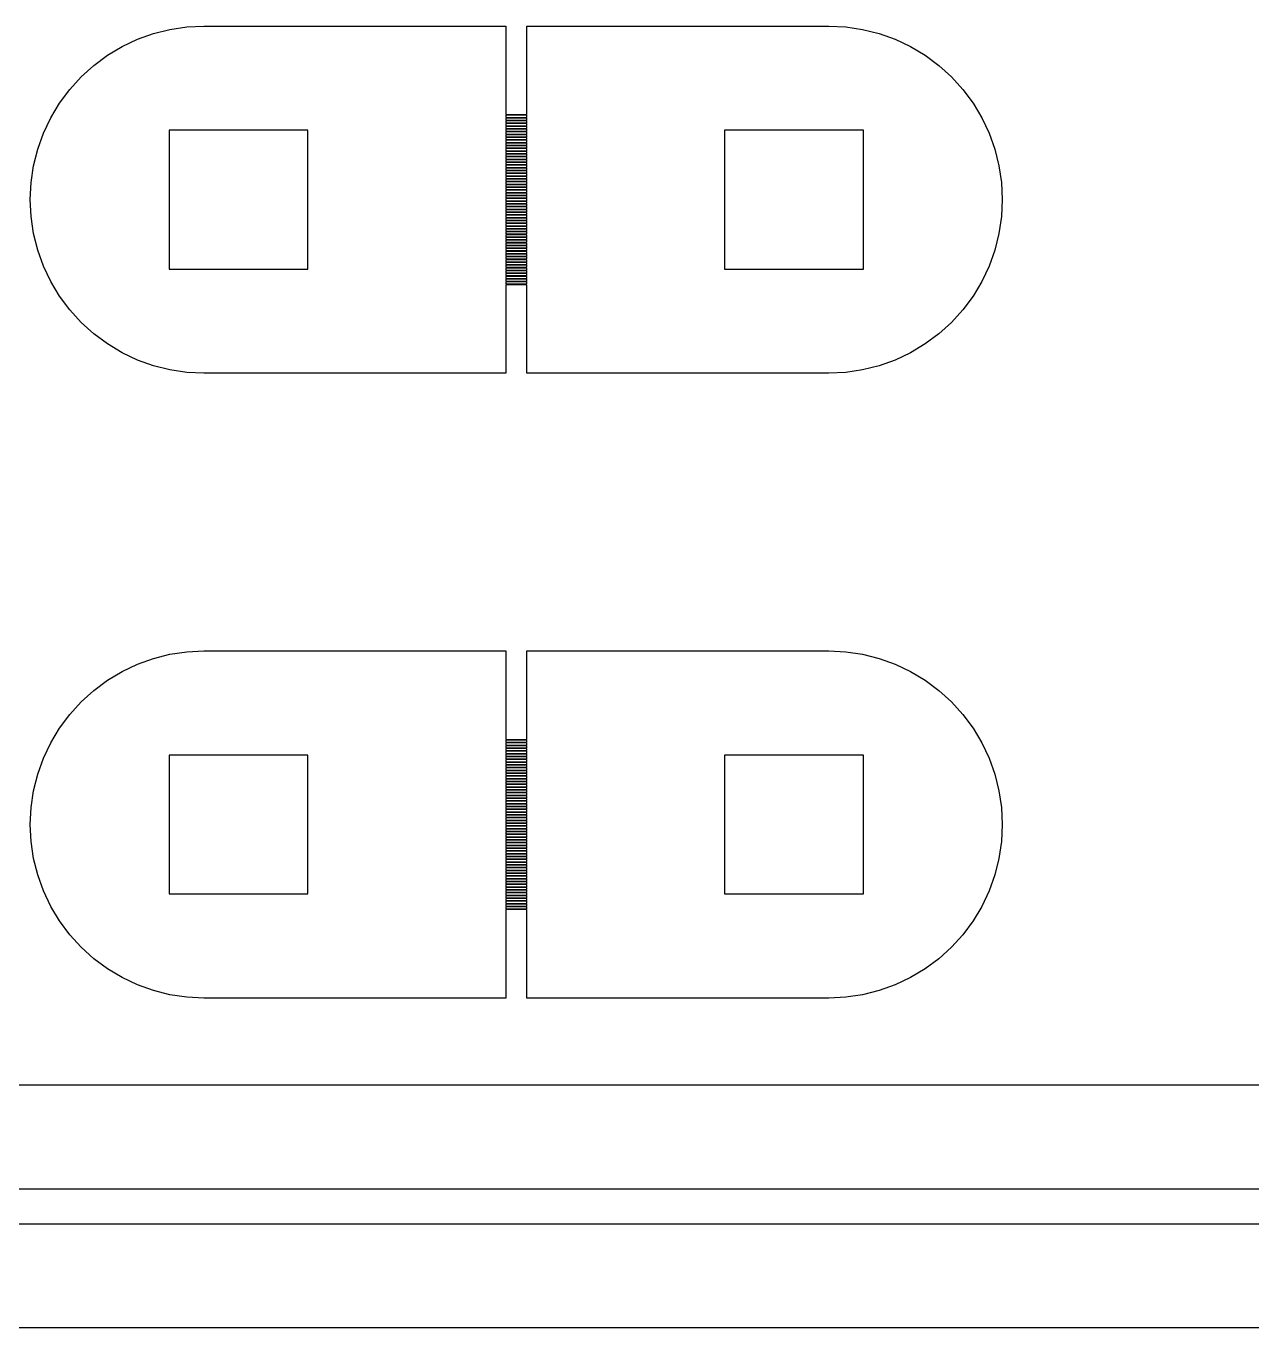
# Model space of a CAD drawing. Extents: x -17 to 130, y -40 to 112.
# Drawn here: x 55.94 to 73.6, y -2.75 to 16 of the extents above; entities that cross this region are included whole.
import ezdxf

# ---------------------------------------------------------------- set-up
doc = ezdxf.new("R2010")
doc.units = 0

msp = doc.modelspace()

# ---------------------------------------------------------------- linework, layer by layer
for p, q in [((57.7743, 15.8923), (58.0123, 15.952)), ((58.0123, 15.952), (58.255, 15.988)), ((58.255, 15.988), (58.5, 16)), ((58.5, 16), (62.85, 16)), ((62.85, 16), (62.85, 14.725)), ((63.15, 14.725), (63.15, 16)), ((63.15, 16), (67.5, 16)), ((67.5, 16), (67.745, 15.988)), ((67.745, 15.988), (67.9877, 15.952)), ((67.9877, 15.952), (68.2257, 15.8923)), ((57.3215, 15.7048), (57.5433, 15.8097)), ((57.5433, 15.8097), (57.7743, 15.8923)), ((68.2257, 15.8923), (68.4567, 15.8097)), ((68.4567, 15.8097), (68.6785, 15.7048)), ((56.914, 15.4325), (57.1111, 15.5787)), ((57.1111, 15.5787), (57.3215, 15.7048)), ((68.6785, 15.7048), (68.8889, 15.5787)), ((68.8889, 15.5787), (69.086, 15.4325)), ((56.7322, 15.2678), (56.914, 15.4325)), ((69.086, 15.4325), (69.2678, 15.2678)), ((56.5675, 15.086), (56.7322, 15.2678)), ((69.2678, 15.2678), (69.4325, 15.086)), ((56.4213, 14.8889), (56.5675, 15.086)), ((69.4325, 15.086), (69.5787, 14.8889)), ((56.2952, 14.6785), (56.4213, 14.8889)), ((69.5787, 14.8889), (69.7048, 14.6785)), ((56.1903, 14.4567), (56.2952, 14.6785)), ((62.85, 14.725), (63.15, 14.725)), ((63.15, 14.715), (62.85, 14.715)), ((62.85, 14.715), (62.85, 14.685)), ((62.85, 14.685), (63.15, 14.685)), ((63.15, 14.675), (62.85, 14.675)), ((62.85, 14.675), (62.85, 14.645)), ((62.85, 14.645), (63.15, 14.645)), ((63.15, 14.635), (62.85, 14.635)), ((62.85, 14.635), (62.85, 14.605)), ((63.15, 14.685), (63.15, 14.715)), ((63.15, 14.645), (63.15, 14.675)), ((63.15, 14.605), (63.15, 14.635)), ((69.7048, 14.6785), (69.8097, 14.4567)), ((56.1077, 14.2257), (56.1903, 14.4567)), ((60, 14.5), (58, 14.5)), ((58, 14.5), (58, 12.5)), ((60, 12.5), (60, 14.5)), ((62.85, 14.605), (63.15, 14.605)), ((63.15, 14.595), (62.85, 14.595)), ((62.85, 14.595), (62.85, 14.565)), ((62.85, 14.565), (63.15, 14.565)), ((63.15, 14.555), (62.85, 14.555)), ((62.85, 14.555), (62.85, 14.525)), ((62.85, 14.525), (63.15, 14.525)), ((63.15, 14.515), (62.85, 14.515)), ((62.85, 14.515), (62.85, 14.485)), ((62.85, 14.485), (63.15, 14.485)), ((63.15, 14.475), (62.85, 14.475)), ((62.85, 14.475), (62.85, 14.445)), ((62.85, 14.445), (63.15, 14.445)), ((63.15, 14.565), (63.15, 14.595)), ((63.15, 14.525), (63.15, 14.555)), ((63.15, 14.485), (63.15, 14.515)), ((63.15, 14.445), (63.15, 14.475)), ((68, 14.5), (66, 14.5)), ((66, 14.5), (66, 12.5)), ((68, 12.5), (68, 14.5)), ((69.8097, 14.4567), (69.8923, 14.2257)), ((63.15, 14.435), (62.85, 14.435)), ((62.85, 14.435), (62.85, 14.405)), ((62.85, 14.405), (63.15, 14.405)), ((63.15, 14.395), (62.85, 14.395)), ((62.85, 14.395), (62.85, 14.365)), ((62.85, 14.365), (63.15, 14.365)), ((63.15, 14.355), (62.85, 14.355)), ((62.85, 14.355), (62.85, 14.325)), ((62.85, 14.325), (63.15, 14.325)), ((63.15, 14.315), (62.85, 14.315)), ((62.85, 14.315), (62.85, 14.285)), ((62.85, 14.285), (63.15, 14.285)), ((63.15, 14.275), (62.85, 14.275)), ((62.85, 14.275), (62.85, 14.245)), ((63.15, 14.405), (63.15, 14.435)), ((63.15, 14.365), (63.15, 14.395)), ((63.15, 14.325), (63.15, 14.355)), ((63.15, 14.285), (63.15, 14.315)), ((63.15, 14.245), (63.15, 14.275)), ((56.048, 13.9877), (56.1077, 14.2257)), ((62.85, 14.245), (63.15, 14.245)), ((63.15, 14.235), (62.85, 14.235)), ((62.85, 14.235), (62.85, 14.205)), ((62.85, 14.205), (63.15, 14.205)), ((63.15, 14.195), (62.85, 14.195)), ((62.85, 14.195), (62.85, 14.165)), ((62.85, 14.165), (63.15, 14.165)), ((63.15, 14.155), (62.85, 14.155)), ((62.85, 14.155), (62.85, 14.125)), ((62.85, 14.125), (63.15, 14.125)), ((63.15, 14.115), (62.85, 14.115)), ((62.85, 14.115), (62.85, 14.085)), ((62.85, 14.085), (63.15, 14.085)), ((63.15, 14.075), (62.85, 14.075)), ((62.85, 14.075), (62.85, 14.045)), ((63.15, 14.205), (63.15, 14.235)), ((63.15, 14.165), (63.15, 14.195)), ((63.15, 14.125), (63.15, 14.155)), ((63.15, 14.085), (63.15, 14.115)), ((63.15, 14.045), (63.15, 14.075)), ((69.8923, 14.2257), (69.952, 13.9877)), ((56.012, 13.745), (56.048, 13.9877)), ((62.85, 14.045), (63.15, 14.045)), ((63.15, 14.035), (62.85, 14.035)), ((62.85, 14.035), (62.85, 14.005)), ((62.85, 14.005), (63.15, 14.005)), ((63.15, 13.995), (62.85, 13.995)), ((62.85, 13.995), (62.85, 13.965)), ((62.85, 13.965), (63.15, 13.965)), ((63.15, 13.955), (62.85, 13.955)), ((62.85, 13.955), (62.85, 13.925)), ((62.85, 13.925), (63.15, 13.925)), ((63.15, 13.915), (62.85, 13.915)), ((62.85, 13.915), (62.85, 13.885)), ((62.85, 13.885), (63.15, 13.885)), ((63.15, 13.875), (62.85, 13.875)), ((62.85, 13.875), (62.85, 13.845)), ((63.15, 14.005), (63.15, 14.035)), ((63.15, 13.965), (63.15, 13.995)), ((63.15, 13.925), (63.15, 13.955)), ((63.15, 13.885), (63.15, 13.915)), ((63.15, 13.845), (63.15, 13.875)), ((69.952, 13.9877), (69.988, 13.745)), ((56, 13.5), (56.012, 13.745)), ((62.85, 13.845), (63.15, 13.845)), ((63.15, 13.835), (62.85, 13.835)), ((62.85, 13.835), (62.85, 13.805)), ((62.85, 13.805), (63.15, 13.805)), ((63.15, 13.795), (62.85, 13.795)), ((62.85, 13.795), (62.85, 13.765)), ((62.85, 13.765), (63.15, 13.765)), ((63.15, 13.755), (62.85, 13.755)), ((62.85, 13.755), (62.85, 13.725)), ((62.85, 13.725), (63.15, 13.725)), ((63.15, 13.715), (62.85, 13.715)), ((62.85, 13.715), (62.85, 13.685)), ((63.15, 13.805), (63.15, 13.835)), ((63.15, 13.765), (63.15, 13.795)), ((63.15, 13.725), (63.15, 13.755)), ((63.15, 13.685), (63.15, 13.715)), ((69.988, 13.745), (70, 13.5)), ((56.012, 13.255), (56, 13.5)), ((62.85, 13.685), (63.15, 13.685)), ((63.15, 13.675), (62.85, 13.675)), ((62.85, 13.675), (62.85, 13.645)), ((62.85, 13.645), (63.15, 13.645)), ((63.15, 13.635), (62.85, 13.635)), ((62.85, 13.635), (62.85, 13.605)), ((62.85, 13.605), (63.15, 13.605)), ((63.15, 13.595), (62.85, 13.595)), ((62.85, 13.595), (62.85, 13.565)), ((62.85, 13.565), (63.15, 13.565)), ((63.15, 13.555), (62.85, 13.555)), ((62.85, 13.555), (62.85, 13.525)), ((62.85, 13.525), (63.15, 13.525)), ((63.15, 13.515), (62.85, 13.515)), ((62.85, 13.515), (62.85, 13.485)), ((63.15, 13.645), (63.15, 13.675)), ((63.15, 13.605), (63.15, 13.635)), ((63.15, 13.565), (63.15, 13.595)), ((63.15, 13.525), (63.15, 13.555)), ((63.15, 13.485), (63.15, 13.515)), ((70, 13.5), (69.988, 13.255)), ((62.85, 13.485), (63.15, 13.485)), ((63.15, 13.475), (62.85, 13.475)), ((62.85, 13.475), (62.85, 13.445)), ((62.85, 13.445), (63.15, 13.445)), ((63.15, 13.435), (62.85, 13.435)), ((62.85, 13.435), (62.85, 13.405)), ((62.85, 13.405), (63.15, 13.405)), ((63.15, 13.395), (62.85, 13.395)), ((62.85, 13.395), (62.85, 13.365)), ((62.85, 13.365), (63.15, 13.365)), ((63.15, 13.355), (62.85, 13.355)), ((62.85, 13.355), (62.85, 13.325)), ((62.85, 13.325), (63.15, 13.325)), ((63.15, 13.315), (62.85, 13.315)), ((62.85, 13.315), (62.85, 13.285)), ((63.15, 13.445), (63.15, 13.475)), ((63.15, 13.405), (63.15, 13.435)), ((63.15, 13.365), (63.15, 13.395)), ((63.15, 13.325), (63.15, 13.355)), ((63.15, 13.285), (63.15, 13.315)), ((56.048, 13.0123), (56.012, 13.255)), ((62.85, 13.285), (63.15, 13.285)), ((63.15, 13.275), (62.85, 13.275)), ((62.85, 13.275), (62.85, 13.245)), ((62.85, 13.245), (63.15, 13.245)), ((63.15, 13.235), (62.85, 13.235)), ((62.85, 13.235), (62.85, 13.205)), ((62.85, 13.205), (63.15, 13.205)), ((63.15, 13.195), (62.85, 13.195)), ((62.85, 13.195), (62.85, 13.165)), ((62.85, 13.165), (63.15, 13.165)), ((63.15, 13.155), (62.85, 13.155)), ((62.85, 13.155), (62.85, 13.125)), ((62.85, 13.125), (63.15, 13.125)), ((63.15, 13.245), (63.15, 13.275)), ((63.15, 13.205), (63.15, 13.235)), ((63.15, 13.165), (63.15, 13.195)), ((63.15, 13.125), (63.15, 13.155)), ((69.988, 13.255), (69.952, 13.0123)), ((56.1077, 12.7743), (56.048, 13.0123)), ((63.15, 13.115), (62.85, 13.115)), ((62.85, 13.115), (62.85, 13.085)), ((62.85, 13.085), (63.15, 13.085)), ((63.15, 13.075), (62.85, 13.075)), ((62.85, 13.075), (62.85, 13.045)), ((62.85, 13.045), (63.15, 13.045)), ((63.15, 13.035), (62.85, 13.035)), ((62.85, 13.035), (62.85, 13.005)), ((62.85, 13.005), (63.15, 13.005)), ((63.15, 12.995), (62.85, 12.995)), ((62.85, 12.995), (62.85, 12.965)), ((62.85, 12.965), (63.15, 12.965)), ((63.15, 12.955), (62.85, 12.955)), ((62.85, 12.955), (62.85, 12.925)), ((63.15, 13.085), (63.15, 13.115)), ((63.15, 13.045), (63.15, 13.075)), ((63.15, 13.005), (63.15, 13.035)), ((63.15, 12.965), (63.15, 12.995)), ((63.15, 12.925), (63.15, 12.955)), ((69.952, 13.0123), (69.8923, 12.7743)), ((56.1903, 12.5433), (56.1077, 12.7743)), ((62.85, 12.925), (63.15, 12.925)), ((63.15, 12.915), (62.85, 12.915)), ((62.85, 12.915), (62.85, 12.885)), ((62.85, 12.885), (63.15, 12.885)), ((63.15, 12.875), (62.85, 12.875)), ((62.85, 12.875), (62.85, 12.845)), ((62.85, 12.845), (63.15, 12.845)), ((63.15, 12.835), (62.85, 12.835)), ((62.85, 12.835), (62.85, 12.805)), ((62.85, 12.805), (63.15, 12.805)), ((63.15, 12.795), (62.85, 12.795)), ((62.85, 12.795), (62.85, 12.765)), ((62.85, 12.765), (63.15, 12.765)), ((63.15, 12.755), (62.85, 12.755)), ((62.85, 12.755), (62.85, 12.725)), ((63.15, 12.885), (63.15, 12.915)), ((63.15, 12.845), (63.15, 12.875)), ((63.15, 12.805), (63.15, 12.835)), ((63.15, 12.765), (63.15, 12.795)), ((63.15, 12.725), (63.15, 12.755)), ((69.8923, 12.7743), (69.8097, 12.5433)), ((62.85, 12.725), (63.15, 12.725)), ((63.15, 12.715), (62.85, 12.715)), ((62.85, 12.715), (62.85, 12.685)), ((62.85, 12.685), (63.15, 12.685)), ((63.15, 12.675), (62.85, 12.675)), ((62.85, 12.675), (62.85, 12.645)), ((62.85, 12.645), (63.15, 12.645)), ((63.15, 12.635), (62.85, 12.635)), ((62.85, 12.635), (62.85, 12.605)), ((62.85, 12.605), (63.15, 12.605)), ((63.15, 12.595), (62.85, 12.595)), ((62.85, 12.595), (62.85, 12.565)), ((62.85, 12.565), (63.15, 12.565)), ((63.15, 12.685), (63.15, 12.715)), ((63.15, 12.645), (63.15, 12.675)), ((63.15, 12.605), (63.15, 12.635)), ((63.15, 12.565), (63.15, 12.595)), ((56.2952, 12.3215), (56.1903, 12.5433)), ((58, 12.5), (60, 12.5)), ((63.15, 12.555), (62.85, 12.555)), ((62.85, 12.555), (62.85, 12.525)), ((62.85, 12.525), (63.15, 12.525)), ((63.15, 12.515), (62.85, 12.515)), ((62.85, 12.515), (62.85, 12.485)), ((62.85, 12.485), (63.15, 12.485)), ((63.15, 12.475), (62.85, 12.475)), ((62.85, 12.475), (62.85, 12.445)), ((62.85, 12.445), (63.15, 12.445)), ((63.15, 12.435), (62.85, 12.435)), ((62.85, 12.435), (62.85, 12.405)), ((62.85, 12.405), (63.15, 12.405)), ((63.15, 12.395), (62.85, 12.395)), ((62.85, 12.395), (62.85, 12.365)), ((63.15, 12.525), (63.15, 12.555)), ((63.15, 12.485), (63.15, 12.515)), ((63.15, 12.445), (63.15, 12.475)), ((63.15, 12.405), (63.15, 12.435)), ((63.15, 12.365), (63.15, 12.395)), ((66, 12.5), (68, 12.5)), ((69.8097, 12.5433), (69.7048, 12.3215)), ((56.4213, 12.1111), (56.2952, 12.3215)), ((62.85, 12.365), (63.15, 12.365)), ((63.15, 12.355), (62.85, 12.355)), ((62.85, 12.355), (62.85, 12.325)), ((62.85, 12.325), (63.15, 12.325)), ((63.15, 12.315), (62.85, 12.315)), ((62.85, 12.315), (62.85, 12.285)), ((62.85, 12.285), (63.15, 12.285)), ((63.15, 12.275), (62.85, 12.275)), ((62.85, 12.275), (62.85, 11)), ((63.15, 12.325), (63.15, 12.355)), ((63.15, 12.285), (63.15, 12.315)), ((63.15, 11), (63.15, 12.275)), ((69.7048, 12.3215), (69.5787, 12.1111)), ((56.5675, 11.914), (56.4213, 12.1111)), ((69.5787, 12.1111), (69.4325, 11.914)), ((56.7322, 11.7322), (56.5675, 11.914)), ((69.4325, 11.914), (69.2678, 11.7322)), ((56.914, 11.5675), (56.7322, 11.7322)), ((69.2678, 11.7322), (69.086, 11.5675)), ((57.1111, 11.4213), (56.914, 11.5675)), ((69.086, 11.5675), (68.8889, 11.4213)), ((57.3215, 11.2952), (57.1111, 11.4213)), ((57.5433, 11.1903), (57.3215, 11.2952)), ((68.6785, 11.2952), (68.4567, 11.1903)), ((68.8889, 11.4213), (68.6785, 11.2952)), ((57.7743, 11.1077), (57.5433, 11.1903)), ((58.0123, 11.048), (57.7743, 11.1077)), ((68.2257, 11.1077), (67.9877, 11.048)), ((68.4567, 11.1903), (68.2257, 11.1077)), ((58.255, 11.012), (58.0123, 11.048)), ((58.5, 11), (58.255, 11.012)), ((62.85, 11), (58.5, 11)), ((67.5, 11), (63.15, 11)), ((67.745, 11.012), (67.5, 11)), ((67.9877, 11.048), (67.745, 11.012)), ((57.7743, 6.89235), (58.0123, 6.95195)), ((58.0123, 6.95195), (58.255, 6.98796)), ((58.255, 6.98796), (58.5, 7)), ((58.5, 7), (62.85, 7)), ((62.85, 7), (62.85, 5.72499)), ((63.15, 5.72499), (63.15, 7)), ((63.15, 7), (67.5, 7)), ((67.5, 7), (67.745, 6.98796)), ((67.745, 6.98796), (67.9877, 6.95195)), ((67.9877, 6.95195), (68.2257, 6.89235)), ((57.3215, 6.70479), (57.5433, 6.80969)), ((57.5433, 6.80969), (57.7743, 6.89235)), ((68.2257, 6.89235), (68.4567, 6.80969)), ((68.4567, 6.80969), (68.6785, 6.70479)), ((56.914, 6.43253), (57.1111, 6.57866)), ((57.1111, 6.57866), (57.3215, 6.70479)), ((68.6785, 6.70479), (68.8889, 6.57866)), ((68.8889, 6.57866), (69.086, 6.43253)), ((56.7322, 6.26776), (56.914, 6.43253)), ((69.086, 6.43253), (69.2678, 6.26776)), ((56.5675, 6.08597), (56.7322, 6.26776)), ((69.2678, 6.26776), (69.4325, 6.08597)), ((56.4213, 5.88892), (56.5675, 6.08597)), ((69.4325, 6.08597), (69.5787, 5.88892)), ((56.2952, 5.67848), (56.4213, 5.88892)), ((69.5787, 5.88892), (69.7048, 5.67848)), ((56.1903, 5.4567), (56.2952, 5.67848)), ((62.85, 5.72499), (63.15, 5.72499)), ((63.15, 5.715), (62.85, 5.715)), ((62.85, 5.715), (62.85, 5.685)), ((62.85, 5.685), (63.15, 5.685)), ((63.15, 5.67499), (62.85, 5.67499)), ((62.85, 5.67499), (62.85, 5.64499)), ((62.85, 5.64499), (63.15, 5.64499)), ((63.15, 5.63499), (62.85, 5.63499)), ((62.85, 5.63499), (62.85, 5.605)), ((63.15, 5.685), (63.15, 5.715)), ((63.15, 5.64499), (63.15, 5.67499)), ((63.15, 5.605), (63.15, 5.63499)), ((69.7048, 5.67848), (69.8097, 5.4567)), ((56.1077, 5.22571), (56.1903, 5.4567)), ((60, 5.5), (58, 5.5)), ((58, 5.5), (58, 3.5)), ((60, 3.5), (60, 5.5)), ((62.85, 5.605), (63.15, 5.605)), ((63.15, 5.59499), (62.85, 5.59499)), ((62.85, 5.59499), (62.85, 5.56499)), ((62.85, 5.56499), (63.15, 5.56499)), ((63.15, 5.55499), (62.85, 5.55499)), ((62.85, 5.55499), (62.85, 5.52499)), ((62.85, 5.52499), (63.15, 5.52499)), ((63.15, 5.515), (62.85, 5.515)), ((62.85, 5.515), (62.85, 5.48499)), ((62.85, 5.48499), (63.15, 5.48499)), ((63.15, 5.47499), (62.85, 5.47499)), ((62.85, 5.47499), (62.85, 5.44499)), ((62.85, 5.44499), (63.15, 5.44499)), ((63.15, 5.56499), (63.15, 5.59499)), ((63.15, 5.52499), (63.15, 5.55499)), ((63.15, 5.48499), (63.15, 5.515)), ((63.15, 5.44499), (63.15, 5.47499)), ((68, 5.5), (66, 5.5)), ((66, 5.5), (66, 3.5)), ((68, 3.5), (68, 5.5)), ((69.8097, 5.4567), (69.8923, 5.22571)), ((63.15, 5.435), (62.85, 5.435)), ((62.85, 5.435), (62.85, 5.405)), ((62.85, 5.405), (63.15, 5.405)), ((63.15, 5.39499), (62.85, 5.39499)), ((62.85, 5.39499), (62.85, 5.36499)), ((62.85, 5.36499), (63.15, 5.36499)), ((63.15, 5.355), (62.85, 5.355)), ((62.85, 5.355), (62.85, 5.325)), ((62.85, 5.325), (63.15, 5.325)), ((63.15, 5.31499), (62.85, 5.31499)), ((62.85, 5.31499), (62.85, 5.28499)), ((62.85, 5.28499), (63.15, 5.28499)), ((63.15, 5.27499), (62.85, 5.27499)), ((62.85, 5.27499), (62.85, 5.245)), ((63.15, 5.405), (63.15, 5.435)), ((63.15, 5.36499), (63.15, 5.39499)), ((63.15, 5.325), (63.15, 5.355)), ((63.15, 5.28499), (63.15, 5.31499)), ((63.15, 5.245), (63.15, 5.27499)), ((56.048, 4.98772), (56.1077, 5.22571)), ((62.85, 5.245), (63.15, 5.245)), ((63.15, 5.23499), (62.85, 5.23499)), ((62.85, 5.23499), (62.85, 5.20499)), ((62.85, 5.20499), (63.15, 5.20499)), ((63.15, 5.19499), (62.85, 5.19499)), ((62.85, 5.19499), (62.85, 5.16499)), ((62.85, 5.16499), (63.15, 5.16499)), ((63.15, 5.155), (62.85, 5.155)), ((62.85, 5.155), (62.85, 5.125)), ((62.85, 5.125), (63.15, 5.125)), ((63.15, 5.11499), (62.85, 5.11499)), ((62.85, 5.11499), (62.85, 5.08499)), ((62.85, 5.08499), (63.15, 5.08499)), ((63.15, 5.075), (62.85, 5.075)), ((62.85, 5.075), (62.85, 5.045)), ((63.15, 5.20499), (63.15, 5.23499)), ((63.15, 5.16499), (63.15, 5.19499)), ((63.15, 5.125), (63.15, 5.155)), ((63.15, 5.08499), (63.15, 5.11499)), ((63.15, 5.045), (63.15, 5.075)), ((69.8923, 5.22571), (69.952, 4.98772)), ((56.012, 4.74504), (56.048, 4.98772)), ((62.85, 5.045), (63.15, 5.045)), ((63.15, 5.03499), (62.85, 5.03499)), ((62.85, 5.03499), (62.85, 5.00499)), ((62.85, 5.00499), (63.15, 5.00499)), ((63.15, 4.995), (62.85, 4.995)), ((62.85, 4.995), (62.85, 4.965)), ((62.85, 4.965), (63.15, 4.965)), ((63.15, 4.95499), (62.85, 4.95499)), ((62.85, 4.95499), (62.85, 4.92499)), ((62.85, 4.92499), (63.15, 4.92499)), ((63.15, 4.91499), (62.85, 4.91499)), ((62.85, 4.91499), (62.85, 4.88499)), ((62.85, 4.88499), (63.15, 4.88499)), ((63.15, 4.875), (62.85, 4.875)), ((62.85, 4.875), (62.85, 4.84499)), ((63.15, 5.00499), (63.15, 5.03499)), ((63.15, 4.965), (63.15, 4.995)), ((63.15, 4.92499), (63.15, 4.95499)), ((63.15, 4.88499), (63.15, 4.91499)), ((63.15, 4.84499), (63.15, 4.875)), ((69.952, 4.98772), (69.988, 4.74504)), ((56, 4.5), (56.012, 4.74504)), ((62.85, 4.84499), (63.15, 4.84499)), ((63.15, 4.83499), (62.85, 4.83499)), ((62.85, 4.83499), (62.85, 4.80499)), ((62.85, 4.80499), (63.15, 4.80499)), ((63.15, 4.795), (62.85, 4.795)), ((62.85, 4.795), (62.85, 4.765)), ((62.85, 4.765), (63.15, 4.765)), ((63.15, 4.75499), (62.85, 4.75499)), ((62.85, 4.75499), (62.85, 4.72499)), ((62.85, 4.72499), (63.15, 4.72499)), ((63.15, 4.715), (62.85, 4.715)), ((62.85, 4.715), (62.85, 4.685)), ((63.15, 4.80499), (63.15, 4.83499)), ((63.15, 4.765), (63.15, 4.795)), ((63.15, 4.72499), (63.15, 4.75499)), ((63.15, 4.685), (63.15, 4.715)), ((69.988, 4.74504), (70, 4.5)), ((56.012, 4.25496), (56, 4.5)), ((62.85, 4.685), (63.15, 4.685)), ((63.15, 4.67499), (62.85, 4.67499)), ((62.85, 4.67499), (62.85, 4.64499)), ((62.85, 4.64499), (63.15, 4.64499)), ((63.15, 4.63499), (62.85, 4.63499)), ((62.85, 4.63499), (62.85, 4.605)), ((62.85, 4.605), (63.15, 4.605)), ((63.15, 4.59499), (62.85, 4.59499)), ((62.85, 4.59499), (62.85, 4.56499)), ((62.85, 4.56499), (63.15, 4.56499)), ((63.15, 4.55499), (62.85, 4.55499)), ((62.85, 4.55499), (62.85, 4.52499)), ((62.85, 4.52499), (63.15, 4.52499)), ((63.15, 4.515), (62.85, 4.515)), ((62.85, 4.515), (62.85, 4.485)), ((63.15, 4.64499), (63.15, 4.67499)), ((63.15, 4.605), (63.15, 4.63499)), ((63.15, 4.56499), (63.15, 4.59499)), ((63.15, 4.52499), (63.15, 4.55499)), ((63.15, 4.485), (63.15, 4.515)), ((70, 4.5), (69.988, 4.25496)), ((62.85, 4.485), (63.15, 4.485)), ((63.15, 4.47501), (62.85, 4.47501)), ((62.85, 4.47501), (62.85, 4.44501)), ((62.85, 4.44501), (63.15, 4.44501)), ((63.15, 4.43501), (62.85, 4.43501)), ((62.85, 4.43501), (62.85, 4.40501)), ((62.85, 4.40501), (63.15, 4.40501)), ((63.15, 4.395), (62.85, 4.395)), ((62.85, 4.395), (62.85, 4.36501)), ((62.85, 4.36501), (63.15, 4.36501)), ((63.15, 4.35501), (62.85, 4.35501)), ((62.85, 4.35501), (62.85, 4.32501)), ((62.85, 4.32501), (63.15, 4.32501)), ((63.15, 4.315), (62.85, 4.315)), ((62.85, 4.315), (62.85, 4.285)), ((63.15, 4.44501), (63.15, 4.47501)), ((63.15, 4.40501), (63.15, 4.43501)), ((63.15, 4.36501), (63.15, 4.395)), ((63.15, 4.32501), (63.15, 4.35501)), ((63.15, 4.285), (63.15, 4.315)), ((56.048, 4.01228), (56.012, 4.25496)), ((62.85, 4.285), (63.15, 4.285)), ((63.15, 4.27501), (62.85, 4.27501)), ((62.85, 4.27501), (62.85, 4.24501)), ((62.85, 4.24501), (63.15, 4.24501)), ((63.15, 4.235), (62.85, 4.235)), ((62.85, 4.235), (62.85, 4.205)), ((62.85, 4.205), (63.15, 4.205)), ((63.15, 4.19501), (62.85, 4.19501)), ((62.85, 4.19501), (62.85, 4.16501)), ((62.85, 4.16501), (63.15, 4.16501)), ((63.15, 4.15501), (62.85, 4.15501)), ((62.85, 4.15501), (62.85, 4.125)), ((62.85, 4.125), (63.15, 4.125)), ((63.15, 4.24501), (63.15, 4.27501)), ((63.15, 4.205), (63.15, 4.235)), ((63.15, 4.16501), (63.15, 4.19501)), ((63.15, 4.125), (63.15, 4.15501)), ((69.988, 4.25496), (69.952, 4.01228)), ((56.1077, 3.77429), (56.048, 4.01228)), ((63.15, 4.11501), (62.85, 4.11501)), ((62.85, 4.11501), (62.85, 4.08501)), ((62.85, 4.08501), (63.15, 4.08501)), ((63.15, 4.07501), (62.85, 4.07501)), ((62.85, 4.07501), (62.85, 4.04501)), ((62.85, 4.04501), (63.15, 4.04501)), ((63.15, 4.035), (62.85, 4.035)), ((62.85, 4.035), (62.85, 4.005)), ((62.85, 4.005), (63.15, 4.005)), ((63.15, 3.99501), (62.85, 3.99501)), ((62.85, 3.99501), (62.85, 3.96501)), ((62.85, 3.96501), (63.15, 3.96501)), ((63.15, 3.955), (62.85, 3.955)), ((62.85, 3.955), (62.85, 3.925)), ((63.15, 4.08501), (63.15, 4.11501)), ((63.15, 4.04501), (63.15, 4.07501)), ((63.15, 4.005), (63.15, 4.035)), ((63.15, 3.96501), (63.15, 3.99501)), ((63.15, 3.925), (63.15, 3.955)), ((69.952, 4.01228), (69.8923, 3.77429)), ((56.1903, 3.5433), (56.1077, 3.77429)), ((62.85, 3.925), (63.15, 3.925)), ((63.15, 3.91501), (62.85, 3.91501)), ((62.85, 3.91501), (62.85, 3.88501)), ((62.85, 3.88501), (63.15, 3.88501)), ((63.15, 3.875), (62.85, 3.875)), ((62.85, 3.875), (62.85, 3.845)), ((62.85, 3.845), (63.15, 3.845)), ((63.15, 3.83501), (62.85, 3.83501)), ((62.85, 3.83501), (62.85, 3.80501)), ((62.85, 3.80501), (63.15, 3.80501)), ((63.15, 3.79501), (62.85, 3.79501)), ((62.85, 3.79501), (62.85, 3.76501)), ((62.85, 3.76501), (63.15, 3.76501)), ((63.15, 3.755), (62.85, 3.755)), ((62.85, 3.755), (62.85, 3.72501)), ((63.15, 3.88501), (63.15, 3.91501)), ((63.15, 3.845), (63.15, 3.875)), ((63.15, 3.80501), (63.15, 3.83501)), ((63.15, 3.76501), (63.15, 3.79501)), ((63.15, 3.72501), (63.15, 3.755)), ((69.8923, 3.77429), (69.8097, 3.5433)), ((62.85, 3.72501), (63.15, 3.72501)), ((63.15, 3.71501), (62.85, 3.71501)), ((62.85, 3.71501), (62.85, 3.68501)), ((62.85, 3.68501), (63.15, 3.68501)), ((63.15, 3.675), (62.85, 3.675)), ((62.85, 3.675), (62.85, 3.645)), ((62.85, 3.645), (63.15, 3.645)), ((63.15, 3.63501), (62.85, 3.63501)), ((62.85, 3.63501), (62.85, 3.60501)), ((62.85, 3.60501), (63.15, 3.60501)), ((63.15, 3.595), (62.85, 3.595)), ((62.85, 3.595), (62.85, 3.565)), ((62.85, 3.565), (63.15, 3.565)), ((63.15, 3.68501), (63.15, 3.71501)), ((63.15, 3.645), (63.15, 3.675)), ((63.15, 3.60501), (63.15, 3.63501)), ((63.15, 3.565), (63.15, 3.595)), ((56.2952, 3.32152), (56.1903, 3.5433)), ((58, 3.5), (60, 3.5)), ((63.15, 3.55501), (62.85, 3.55501)), ((62.85, 3.55501), (62.85, 3.52501)), ((62.85, 3.52501), (63.15, 3.52501)), ((63.15, 3.51501), (62.85, 3.51501)), ((62.85, 3.51501), (62.85, 3.485)), ((62.85, 3.485), (63.15, 3.485)), ((63.15, 3.47501), (62.85, 3.47501)), ((62.85, 3.47501), (62.85, 3.44501)), ((62.85, 3.44501), (63.15, 3.44501)), ((63.15, 3.43501), (62.85, 3.43501)), ((62.85, 3.43501), (62.85, 3.40501)), ((62.85, 3.40501), (63.15, 3.40501)), ((63.15, 3.395), (62.85, 3.395)), ((62.85, 3.395), (62.85, 3.36501)), ((63.15, 3.52501), (63.15, 3.55501)), ((63.15, 3.485), (63.15, 3.51501)), ((63.15, 3.44501), (63.15, 3.47501)), ((63.15, 3.40501), (63.15, 3.43501)), ((63.15, 3.36501), (63.15, 3.395)), ((66, 3.5), (68, 3.5)), ((69.8097, 3.5433), (69.7048, 3.32152)), ((56.4213, 3.11108), (56.2952, 3.32152)), ((62.85, 3.36501), (63.15, 3.36501)), ((63.15, 3.35501), (62.85, 3.35501)), ((62.85, 3.35501), (62.85, 3.32501)), ((62.85, 3.32501), (63.15, 3.32501)), ((63.15, 3.315), (62.85, 3.315)), ((62.85, 3.315), (62.85, 3.285)), ((62.85, 3.285), (63.15, 3.285)), ((63.15, 3.27501), (62.85, 3.27501)), ((62.85, 3.27501), (62.85, 2)), ((63.15, 3.32501), (63.15, 3.35501)), ((63.15, 3.285), (63.15, 3.315)), ((63.15, 2), (63.15, 3.27501)), ((69.7048, 3.32152), (69.5787, 3.11108)), ((56.5675, 2.91403), (56.4213, 3.11108)), ((69.5787, 3.11108), (69.4325, 2.91403)), ((56.7322, 2.73224), (56.5675, 2.91403)), ((69.4325, 2.91403), (69.2678, 2.73224)), ((56.914, 2.56747), (56.7322, 2.73224)), ((69.2678, 2.73224), (69.086, 2.56747)), ((57.1111, 2.42134), (56.914, 2.56747)), ((69.086, 2.56747), (68.8889, 2.42134)), ((57.3215, 2.29521), (57.1111, 2.42134)), ((57.5433, 2.19031), (57.3215, 2.29521)), ((68.6785, 2.29521), (68.4567, 2.19031)), ((68.8889, 2.42134), (68.6785, 2.29521)), ((57.7743, 2.10765), (57.5433, 2.19031)), ((58.0123, 2.04805), (57.7743, 2.10765)), ((68.2257, 2.10765), (67.9877, 2.04805)), ((68.4567, 2.19031), (68.2257, 2.10765)), ((58.255, 2.01204), (58.0123, 2.04805)), ((58.5, 2), (58.255, 2.01204)), ((62.85, 2), (58.5, 2)), ((67.5, 2), (63.15, 2)), ((67.745, 2.01204), (67.5, 2)), ((67.9877, 2.04805), (67.745, 2.01204)), ((0.75, 0.75), (107.25, 0.75)), ((108.75, -0.75), (-0.75, -0.75)), ((-1.25, -1.25), (109.25, -1.25)), ((110.75, -2.75), (-2.75, -2.75))]:
    msp.add_line(p, q)

doc.saveas('drawing.dxf')
